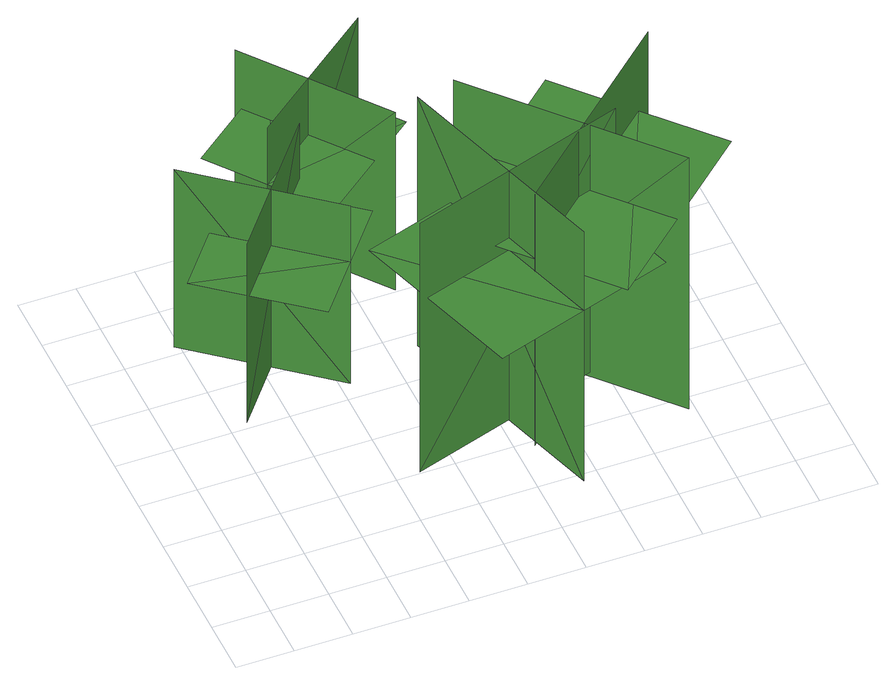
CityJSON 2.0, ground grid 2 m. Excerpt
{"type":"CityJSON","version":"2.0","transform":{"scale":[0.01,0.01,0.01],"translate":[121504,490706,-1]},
"CityObjects":{
"tree1":{"type":"SolitaryVegetationObject","geometry":[{"type":"MultiSurface","lod":"1","boundaries":[[[0,1,2]],[[0,2,3]],[[4,5,6]],[[4,6,7]],[[8,9,10]],[[8,10,11]],[[8,11,12]],[[8,12,13]]]}]},
"tree2":{"type":"SolitaryVegetationObject","geometry":[{"type":"MultiSurface","lod":"1","boundaries":[[[14,15,16]],[[14,16,17]],[[18,19,20]],[[18,20,21]],[[22,23,24]],[[22,24,25]],[[22,25,26]],[[22,26,27]]]}]},
"tree3":{"type":"SolitaryVegetationObject","geometry":[{"type":"MultiSurface","lod":"1","boundaries":[[[28,29,30]],[[28,30,31]],[[32,33,34]],[[32,34,35]],[[36,37,38]],[[36,38,39]],[[36,39,40]],[[36,40,41]]]}]},
"tree4":{"type":"SolitaryVegetationObject","geometry":[{"type":"MultiSurface","lod":"1","boundaries":[[[42,43,44]],[[42,44,45]],[[46,47,48]],[[46,48,49]],[[50,51,52]],[[50,52,53]],[[50,54,55]],[[50,55,51]]]}]},
"tree5":{"type":"SolitaryVegetationObject","geometry":[{"type":"MultiSurface","lod":"1","boundaries":[[[56,57,58]],[[56,58,59]],[[60,61,62]],[[60,62,63]],[[64,65,66]],[[64,66,67]],[[64,67,68]],[[64,68,69]]]}]}
},
"vertices":[
[180,626,275],[547,1077,275],[547,1077,1050],[180,626,1050],[551,666,275],[551,666,1050],[99,1033,1050],[99,1033,275],[551,666,806],[704,854,806],[343,1147,806],[190,959,806],[37,771,806],[398,478,806],
[485,1459,282],[844,1001,282],[844,1001,1057],[485,1459,1057],[442,1089,282],[442,1089,1057],[900,1447,1057],[900,1447,282],[442,1089,812],[591,898,812],[957,1184,812],[808,1375,812],[658,1566,812],[293,1280,812],
[674,390,85],[1448,640,85],[1448,640,1171],[674,389,1171],[1139,154,85],[1139,154,1171],[889,929,1171],[889,929,85],[1139,154,828],[1462,258,828],[1262,877,828],[939,773,828],[616,669,828],[816,50,828],
[1680,931,68],[1064,380,68],[1064,380,1164],[1680,931,1164],[1027,963,68],[1579,347,68],[1579,347,1164],[1027,963,1164],[1628,884,881],[1064,380,881],[1282,136,881],[1845,641,881],[1410,1128,881],[846,623,881],
[1473,785,238],[1106,1070,238],[1106,1070,858],[1473,785,858],[1435,1080,238],[1435,1080,858],[1149,713,858],[1149,713,238],[1435,1080,662],[1281,1199,662],[1053,906,662],[1207,787,662],[1360,668,662],[1588,961,662]
]}
